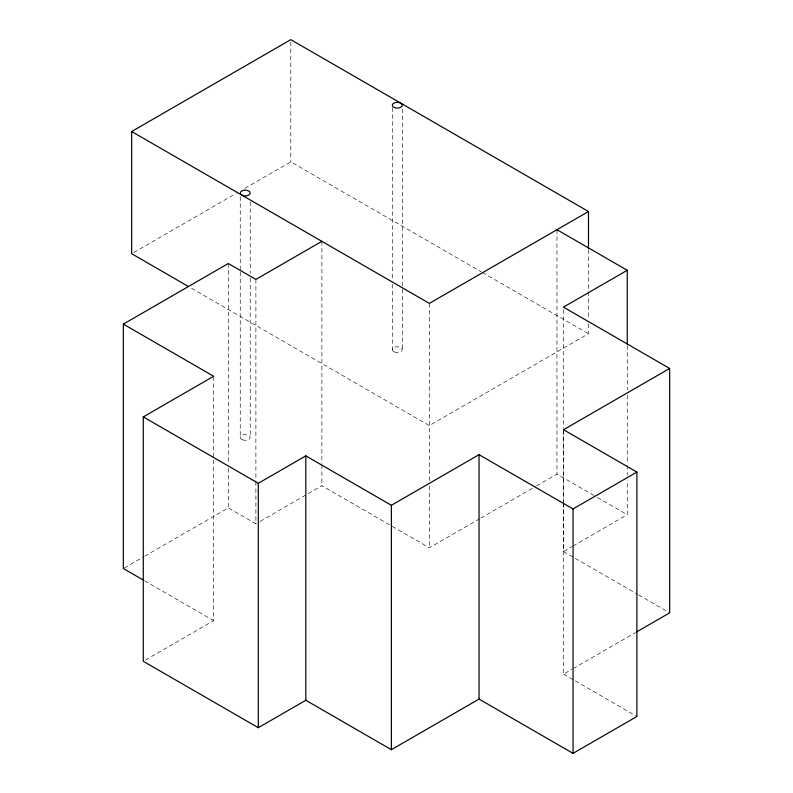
<?xml version="1.0" encoding="UTF-8"?>
<svg xmlns="http://www.w3.org/2000/svg" width="793" height="793" viewBox="0 0 793 793"><rect width="100%" height="100%" fill="white"/><g stroke="black" fill="none" stroke-linecap="round" stroke-linejoin="round"><path stroke-width="0.59" stroke-dasharray="3.96 2.97" d="M133.809 252.491L236.324 193.294M244.868 188.367L290.793 161.851L481.401 271.9M124.412 567.897L143.692 556.765M144.762 556.151L228.325 507.907L255.891 523.826L259.083 521.982M260.154 521.368L321.869 485.732L429.36 547.785L479.755 518.691M588.485 323.841L588.485 333.714L429.36 425.593L190.568 287.72M145.416 660.073L213.664 620.671L213.664 377.498M480.826 518.077L535.513 486.496M536.593 485.881L556.964 474.115L596.366 496.864M563.446 503.396L563.446 551.531L571.951 546.625M573.022 546.01L627.253 514.697L627.253 480.132M563.536 502.554L563.536 674.129L572.11 669.173M573.18 668.558L635.352 632.655M482.471 272.514L588.485 333.714M597.426 497.479L627.253 514.697M563.446 551.531L574.172 557.727M575.252 558.351L637.473 594.274M638.543 594.889L669.659 612.85M563.536 674.129L574.162 680.265M575.232 680.88L636.898 716.485M144.594 580.793L213.664 620.671M627.253 345.589L627.253 390.027M627.253 394.964L627.253 464.083M627.253 465.322L627.253 475.195M588.485 249.785L588.485 290.516M588.485 291.755L588.485 318.905M563.536 430.956L563.536 501.315M563.446 309.597L563.446 428.101M563.446 429.33L563.446 502.157M556.964 229.712L556.964 474.115M429.36 303.392L429.36 481.133M429.36 486.069L429.36 547.785M402.299 108.919L402.299 287.899M402.299 289.138L402.299 349.624M392.317 107.689L392.317 279.265M392.317 284.201L392.317 349.624M321.869 241.33L321.869 463.509M321.869 464.748L321.869 485.732M290.793 42.118L290.793 161.851M255.891 279.423L255.891 480.617M255.891 481.857L255.891 523.826M250.221 201.65L250.221 273.248M250.221 278.184L250.221 437.419M240.249 196.714L240.249 270.78M240.249 272.009L240.249 437.419M228.325 263.504L228.325 463.469M228.325 468.405L228.325 507.907M394.508 352.003A4.986 2.885 0 0 0 402.279 349.822A4.986 2.885 0 0 0 395.122 347.027A4.986 2.885 0 0 0 394.508 352.003M242.44 439.798A4.986 2.885 0 0 0 250.211 437.617A4.986 2.885 0 0 0 243.054 434.822A4.986 2.885 0 0 0 242.44 439.798"/><path stroke-width="1.19" d="M188.427 286.491L131.668 253.72L131.668 131.519L290.793 39.65L588.485 211.513L588.485 248.546M143.533 580.179L123.341 568.522L123.341 324.119L228.325 263.504L255.891 279.423L321.869 241.33M636.432 632.041L669.659 612.85L669.659 368.448L563.536 429.727L636.898 472.083L636.898 716.485L573.052 753.35L479.041 699.079L391.385 749.682L305.811 700.278L258.3 727.706L143.285 661.303L143.285 416.9L213.664 376.269L123.341 324.119M588.485 211.513L429.36 303.392L131.668 131.519M143.285 416.9L258.3 483.304L305.811 455.876L391.385 505.28L479.041 454.676L573.052 508.947L636.898 472.083M627.253 344.36L627.253 270.294L563.446 307.129L669.659 368.448M556.964 229.712L627.253 270.294M573.052 508.947L573.052 753.35M479.041 454.676L479.041 699.079M391.385 505.28L391.385 749.682M305.811 455.876L305.811 700.278M258.3 483.304L258.3 727.706M394.508 107.6A4.986 2.885 0 0 0 402.279 105.419A4.986 2.885 0 0 0 395.122 102.624A4.986 2.885 0 0 0 394.508 107.6M242.44 195.395A4.986 2.885 0 0 0 250.211 193.214A4.986 2.885 0 0 0 243.054 190.419A4.986 2.885 0 0 0 242.44 195.395"/></g></svg>
